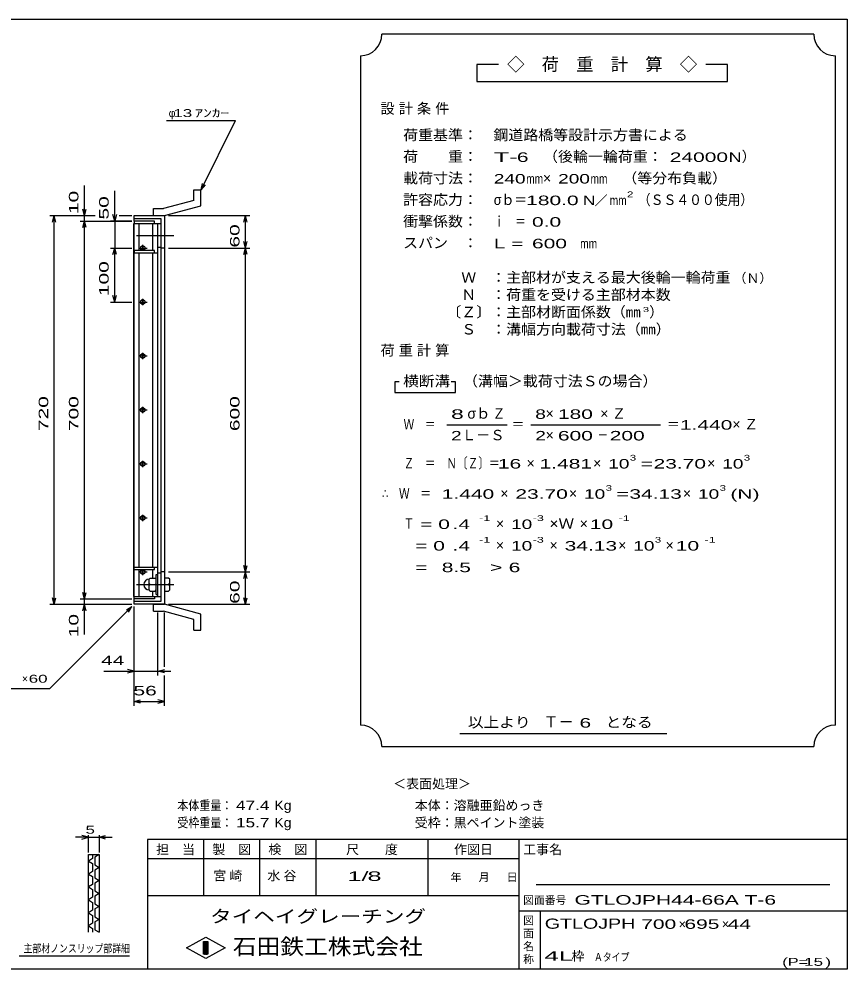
# Model space of a CAD drawing. Units: millimetres, scale not verified. Extents: x -1456 to 1385, y -1026 to 843.
# Drawn here: x -149 to 1385, y -917 to 843 of the extents above; entities that cross this region are included whole.
import ezdxf
from ezdxf.enums import TextEntityAlignment as Align

# ---------------------------------------------------------------- set-up
doc = ezdxf.new("R2010")
doc.units = ezdxf.units.MM
doc.header["$LTSCALE"] = 8
doc.linetypes.add('CHAIN', pattern=[18.5, 12, -1.5, 3.5, -1.5])
for name, color, linetype, lineweight in [('0_2', 150, 'Continuous', 25), ('16', 3, 'Continuous', 25), ('19', 6, 'Continuous', 25), ('22', 4, 'Continuous', 25), ('24', 2, 'Continuous', 25), ('32', 4, 'Continuous', 25)]:
    doc.layers.add(name, color=color, linetype=linetype, lineweight=lineweight)
doc.styles.add('ベクトル', font='')
doc.styles.get('ベクトル').set_extended_font_data('ベクトル')

msp = doc.modelspace()

# ---------------------------------------------------------------- linework, layer by layer
at = {"layer": '0_2'}
for p, q in [((-1383.2, 842.8), (1384.8, 842.8)), ((1384.8, 842.8), (1384.8, -917.2)), ((1384.8, -677.2), (88.8, -677.2)), ((88.8, -677.2), (88.8, -917.2)), ((192.8, -677.2), (192.8, -781.2)), ((296.8, -781.2), (296.8, -677.2)), ((400.8, -677.2), (400.8, -781.2)), ((608.8, -781.2), (608.8, -677.2)), ((776.8, -677.2), (776.8, -917.2)), ((776.8, -713.2), (88.8, -713.2)), ((1352.8, -761.2), (808.8, -761.2)), ((88.8, -781.2), (776.8, -781.2)), ((776.8, -809.2), (1384.8, -809.2)), ((816.8, -917.2), (816.8, -809.2)), ((160.8, -878), (196.8, -858)), ((196.8, -858), (232.8, -878)), ((196.8, -898), (160.8, -878)), ((192.8, -866), (200.8, -866)), ((192.8, -890), (192.8, -866)), ((192.8, -866), (194.4, -866)), ((194.4, -866), (194.4, -890)), ((196, -890), (196, -866)), ((196, -866), (197.6, -866)), ((232.8, -878), (196.8, -898)), ((197.6, -866), (197.6, -890)), ((199.2, -890), (199.2, -866)), ((199.2, -866), (200.8, -866)), ((200.8, -866), (200.8, -890)), ((200.8, -866), (200.8, -890)), ((200.8, -890), (192.8, -890)), ((194.4, -890), (196, -890)), ((197.6, -890), (199.2, -890)), ((1384.8, -917.2), (-1383.2, -917.2))]:
    msp.add_line(p, q, dxfattribs=at)
at = {"layer": '16'}
for p, q in [((63.3, -227), (63.3, 464)), ((63.3, 464), (64, 464)), ((102, 468.5), (64, 468.5)), ((64, 468.5), (64, 464)), ((64, 464), (102, 464)), ((64, -227), (64, 464)), ((64, 464), (108, 464)), ((73.5, 414), (73.5, 464)), ((98.5, 414), (98.5, 464)), ((102, 464), (102, 468.5)), ((108, -227), (108, 464)), ((108, 464), (114, 464)), ((114, 420), (114, 464)), ((80, 414), (80, 424.5)), ((64, 414), (64, 409.5)), ((102, 414), (64, 414)), ((64, 409.5), (108, 409.5)), ((72, 418.5), (88, 418.5)), ((73.5, -172.5), (73.5, 409.5)), ((78, 421.5), (82, 421.5)), ((78, 415.5), (82, 415.5)), ((98.5, -172.5), (98.5, 409.5)), ((102, 409.5), (102, 414)), ((108, 420), (114, 420)), ((72, 318.5), (88, 318.5)), ((78, 321.5), (82, 321.5)), ((80, 312.5), (80, 324.5)), ((78, 315.5), (82, 315.5)), ((72, 218.5), (88, 218.5)), ((78, 221.5), (82, 221.5)), ((78, 215.5), (82, 215.5)), ((80, 212.5), (80, 224.5)), ((80, 112.5), (80, 124.5)), ((72, 118.5), (88, 118.5)), ((78, 121.5), (82, 121.5)), ((78, 115.5), (82, 115.5)), ((72, 18.5), (88, 18.5)), ((78, 21.5), (82, 21.5)), ((80, 12.5), (80, 24.5)), ((78, 15.5), (82, 15.5)), ((72, -81.5), (88, -81.5)), ((78, -78.5), (82, -78.5)), ((78, -84.5), (82, -84.5)), ((80, -87.5), (80, -75.5)), ((64, -177), (64, -172.5)), ((64, -172.5), (108, -172.5)), ((102, -177), (102, -172.5)), ((64, -177), (102, -177)), ((72, -181.5), (88, -181.5)), ((73.5, -227), (73.5, -177)), ((78, -178.5), (82, -178.5)), ((78, -184.5), (82, -184.5)), ((80, -187.5), (80, -177)), ((94, -193), (92, -195)), ((94, -193), (103, -193)), ((98.5, -192), (98.5, -177)), ((105, -195), (103, -193)), ((105, -223.5), (105, -186.5)), ((105, -186.5), (108, -186.5)), ((108, -183), (114, -183)), ((108, -223.5), (108, -186.5)), ((114, -227), (114, -183)), ((92, -215), (92, -195)), ((94, -205), (92, -203)), ((94, -205), (92, -207)), ((94, -205), (103, -205)), ((103, -205), (105, -203)), ((105, -207), (103, -205)), ((63.3, -227), (64, -227)), ((64, -227), (102, -227)), ((64, -231.5), (64, -227)), ((64, -227), (108, -227)), ((94, -217), (92, -215)), ((94, -217), (103, -217)), ((98.5, -227), (98.5, -218)), ((102, -227), (102, -231.5)), ((103, -217), (105, -215)), ((105, -223.5), (108, -223.5)), ((108, -227), (114, -227)), ((102, -231.5), (64, -231.5))]:
    msp.add_line(p, q, dxfattribs=at)
at = {"layer": '16', "linetype": 'CHAIN'}
for p, q in [((68.4, 442), (137.4, 442)), ((68.4, -205), (137.4, -205))]:
    msp.add_line(p, q, dxfattribs=at)
at = {"layer": '16'}
for centre, radius, start, end in [((80, 418.5), 4, 46.6, 133.4), ((78, 418.5), 3, 90, 270), ((80, 418.5), 4, 226.6, 313.4), ((82, 418.5), 3, 270, 90), ((78, 318.5), 3, 90, 270), ((80, 318.5), 4, 46.6, 133.4), ((82, 318.5), 3, 270, 90), ((80, 318.5), 4, 226.6, 313.4), ((78, 218.5), 3, 90, 270), ((80, 218.5), 4, 46.6, 133.4), ((80, 218.5), 4, 226.6, 313.4), ((82, 218.5), 3, 270, 90), ((78, 118.5), 3, 90, 270), ((80, 118.5), 4, 46.6, 133.4), ((80, 118.5), 4, 226.6, 313.4), ((82, 118.5), 3, 270, 90), ((78, 18.5), 3, 90, 270), ((80, 18.5), 4, 46.6, 133.4), ((82, 18.5), 3, 270, 90), ((80, 18.5), 4, 226.6, 313.4), ((78, -81.5), 3, 90, 270), ((80, -81.5), 4, 46.6, 133.4), ((80, -81.5), 4, 226.6, 313.4), ((82, -81.5), 3, 270, 90), ((78, -181.5), 3, 90, 270), ((80, -181.5), 4, 46.6, 133.4), ((80, -181.5), 4, 226.6, 313.4), ((82, -181.5), 3, 270, 90), ((92, -205), 10, 90, 270)]:
    msp.add_arc(centre, radius, start, end, dxfattribs=at)
at = {"layer": '19'}
for p, q in [((174.6, 526.6), (187.6, 526.6)), ((174.6, 506.6), (174.6, 526.6)), ((187.6, 496.6), (187.6, 526.6)), ((174.6, 506.6), (118.3, 491.5)), ((120, 478.5), (187.6, 496.6)), ((64, 468.5), (64, 478.5)), ((64, 478.5), (120, 478.5)), ((100, 491.5), (118.3, 491.5)), ((100, 478.5), (100, 491.5)), ((100, 478.5), (120, 478.5)), ((120, 478.5), (120, -241.5)), ((114, 472.5), (64, 472.5)), ((114, -235.5), (114, 472.5)), ((120, 418.5), (114, 418.5)), ((120, -181.5), (114, -181.5)), ((128, -193), (120, -193)), ((120, -193), (120, -217)), ((130, -195), (128, -193)), ((120, -205), (128, -205)), ((130, -203), (128, -205)), ((128, -205), (130, -207)), ((130, -215), (130, -195)), ((120, -217), (128, -217)), ((128, -217), (130, -215)), ((64, -241.5), (64, -231.5)), ((64, -235.5), (114, -235.5)), ((120, -241.5), (64, -241.5)), ((100, -241.5), (120, -241.5)), ((100, -254.5), (100, -241.5)), ((187.6, -259.6), (120, -241.5)), ((100, -254.5), (118.3, -254.5)), ((174.6, -269.6), (118.3, -254.5)), ((187.6, -289.6), (187.6, -259.6)), ((174.6, -289.6), (174.6, -269.6)), ((174.6, -289.6), (187.6, -289.6))]:
    msp.add_line(p, q, dxfattribs=at)
at = {"layer": '22'}
for p, q in [((124, 654.5), (252, 654.5)), ((188, 526.5), (252, 654.5)), ((-28, 478.5), (-28, 534.5)), ((188, 526.5), (190.4, 538.2)), ((188, 526.5), (196, 535.3)), ((28, 468.5), (28, 524.5)), ((-92, 478.5), (-8, 478.5)), ((-87.2, 466.5), (-84, 478.5)), ((-80.8, 466.5), (-84, 478.5)), ((-84, -241.5), (-84, 478.5)), ((-36, 478.5), (-8, 478.5)), ((-28, 478.5), (-31.2, 490.5)), ((-28, 478.5), (-24.8, 490.5)), ((-28, 468.5), (-28, 478.5)), ((28, 468.5), (24.8, 480.5)), ((31.2, 480.5), (28, 468.5)), ((36, 478.5), (60, 478.5)), ((36, 478.5), (60, 478.5)), ((128, 478.5), (278.4, 478.5)), ((267.2, 466.5), (270.4, 478.5)), ((273.6, 466.5), (270.4, 478.5)), ((270.4, 418.5), (270.4, 478.5)), ((-36, 468.5), (60, 468.5)), ((-31.2, 456.5), (-28, 468.5)), ((-24.8, 456.5), (-28, 468.5)), ((-28, -231.5), (-28, 468.5)), ((60, 468.5), (20, 468.5)), ((28, 468.5), (28, 418.5)), ((270.4, 418.5), (267.2, 430.5)), ((270.4, 418.5), (273.6, 430.5)), ((20, 418.5), (60, 418.5)), ((24.8, 406.5), (28, 418.5)), ((31.2, 406.5), (28, 418.5)), ((28, 318.5), (28, 418.5)), ((128, 418.5), (278.4, 418.5)), ((267.2, 406.5), (270.4, 418.5)), ((273.6, 406.5), (270.4, 418.5)), ((270.4, -181.5), (270.4, 418.5)), ((20, 318.5), (60, 318.5)), ((28, 318.5), (24.8, 330.5)), ((28, 318.5), (31.2, 330.5)), ((270.4, -181.5), (267.2, -169.5)), ((270.4, -181.5), (273.6, -169.5)), ((128, -181.5), (278.4, -181.5)), ((267.2, -193.5), (270.4, -181.5)), ((273.6, -193.5), (270.4, -181.5)), ((270.4, -241.5), (270.4, -181.5)), ((-28, -231.5), (-31.2, -219.5)), ((-28, -231.5), (-24.8, -219.5)), ((-92, -241.5), (60, -241.5)), ((-92, -397.5), (60, -245.5)), ((-84, -241.5), (-87.2, -229.5)), ((-84, -241.5), (-80.8, -229.5)), ((-36, -231.5), (60, -231.5)), ((-36, -241.5), (60, -241.5)), ((-31.2, -253.5), (-28, -241.5)), ((-28, -241.5), (-28, -231.5)), ((-24.8, -253.5), (-28, -241.5)), ((-28, -297.5), (-28, -241.5)), ((49.6, -251.9), (60, -245.5)), ((53.6, -255.9), (60, -245.5)), ((64, -373.5), (64, -245.5)), ((64, -429.5), (64, -245.5)), ((128, -241.5), (278.4, -241.5)), ((270.4, -241.5), (267.2, -229.5)), ((270.4, -241.5), (273.6, -229.5)), ((108, -373.5), (108, -256.9)), ((120, -357.5), (120, -256.9)), ((8, -365.5), (64, -365.5)), ((64, -365.5), (52, -362.3)), ((52, -368.7), (64, -365.5)), ((64, -365.5), (108, -365.5)), ((108, -365.5), (120, -362.3)), ((120, -368.7), (108, -365.5)), ((108, -365.5), (132, -365.5)), ((120, -429.5), (120, -373.5)), ((-252, -397.5), (-92, -397.5)), ((64, -421.5), (76, -418.3)), ((76, -424.7), (64, -421.5)), ((64, -421.5), (120, -421.5)), ((120, -421.5), (108, -418.3)), ((108, -424.7), (120, -421.5))]:
    msp.add_line(p, q, dxfattribs=at)
at = {"layer": '24', "color": 4}
for p, q in [((1323.2, 814.8), (523.2, 814.8)), ((483.2, 774.8), (483.2, -465.2)), ((1363.2, -465.2), (1363.2, 774.8)), ((739.2, 758.8), (699.2, 758.8)), ((699.2, 758.8), (699.2, 726.8)), ((1163.2, 758.8), (1123.2, 758.8)), ((1163.2, 726.8), (1163.2, 758.8)), ((699.2, 726.8), (1163.2, 726.8)), ((555.2, 170.8), (547.2, 170.8)), ((547.2, 170.8), (547.2, 150.8)), ((659.2, 170.8), (651.2, 170.8)), ((659.2, 150.8), (659.2, 170.8)), ((547.2, 150.8), (659.2, 150.8)), ((643.2, 90.8), (755.2, 90.8)), ((799.2, 90.8), (1039.2, 90.8)), ((667.2, -481.2), (1051.2, -481.2)), ((523.2, -505.2), (1323.2, -505.2))]:
    msp.add_line(p, q, dxfattribs=at)
for centre, start, end in [((483.2, 814.8), 270, 0), ((1363.2, 814.8), 180, 270), ((483.2, -505.2), 0, 90), ((1363.2, -505.2), 90, 180)]:
    msp.add_arc(centre, 40, start, end, dxfattribs=at)
at = {"layer": '32'}
for p, q in [((-20.8, -673.2), (-44.8, -673.2)), ((-20.8, -673.2), (-32.8, -670)), ((-32.8, -676.4), (-20.8, -673.2)), ((-20.8, -701.2), (-20.8, -669.2)), ((-20.8, -673.2), (-0.8, -673.2)), ((-0.8, -669.2), (-0.8, -701.2)), ((-0.8, -673.2), (11.2, -670)), ((11.2, -676.4), (-0.8, -673.2)), ((-0.8, -673.2), (23.2, -673.2)), ((-20.8, -705.2), (-0.8, -705.2)), ((-20.8, -849.2), (-20.8, -705.2)), ((-12.8, -712.4), (-20.8, -717.2)), ((-20.8, -717.2), (-12.8, -722)), ((-12.8, -705.2), (-12.8, -712.4)), ((-0.8, -705.2), (-8.8, -710)), ((-8.8, -710), (-8.8, -724.4)), ((-0.8, -705.2), (-0.8, -849.2)), ((-12.8, -736.4), (-20.8, -741.2)), ((-12.8, -722), (-12.8, -736.4)), ((-8.8, -724.4), (-0.8, -729.2)), ((-0.8, -729.2), (-8.8, -734)), ((-8.8, -734), (-8.8, -748.4)), ((-20.8, -741.2), (-12.8, -746)), ((-12.8, -746), (-12.8, -760.4)), ((-8.8, -748.4), (-0.8, -753.2)), ((-0.8, -753.2), (-8.8, -758)), ((-12.8, -760.4), (-20.8, -765.2)), ((-20.8, -765.2), (-12.8, -770)), ((-12.8, -770), (-12.8, -784.4)), ((-8.8, -758), (-8.8, -772.4)), ((-8.8, -772.4), (-0.8, -777.2)), ((-12.8, -784.4), (-20.8, -789.2)), ((-20.8, -789.2), (-12.8, -794)), ((-0.8, -777.2), (-8.8, -782)), ((-8.8, -782), (-8.8, -796.4)), ((-12.8, -808.4), (-20.8, -813.2)), ((-12.8, -794), (-12.8, -808.4)), ((-8.8, -796.4), (-0.8, -801.2)), ((-0.8, -801.2), (-8.8, -806)), ((-8.8, -806), (-8.8, -820.4)), ((-20.8, -813.2), (-12.8, -818)), ((-12.8, -818), (-12.8, -832.4)), ((-8.8, -820.4), (-0.8, -825.2)), ((-0.8, -825.2), (-8.8, -830)), ((-12.8, -832.4), (-20.8, -837.2)), ((-20.8, -837.2), (-12.8, -842)), ((-12.8, -842), (-12.8, -849.2)), ((-8.8, -830), (-8.8, -844.4)), ((-8.8, -844.4), (-0.8, -849.2)), ((55.2, -893.2), (-148.8, -893.2))]:
    msp.add_line(p, q, dxfattribs=at)

# ---------------------------------------------------------------- texts
at = {"layer": '0_2', "style": 'ベクトル'}
for s, height, p in [('担\u3000当', 17.6, (104.8, -695.6)), ('製\u3000図', 17.6, (208.8, -695.6)), ('検\u3000図', 17.6, (312.8, -695.6)), ('尺\u3000\u3000度', 17.6, (456.8, -695.6)), ('作図日', 17.6, (656.8, -695.6)), ('工事名', 17.6, (784.8, -695.6)), ('年', 14.7, (650.4, -747.2)), ('月', 14.7, (702.4, -747.2)), ('日', 14.7, (754.4, -747.2)), ('図面番号', 14.66, (784.8, -789.6)), ('図', 14.7, (784.8, -827.2)), ('面', 14.7, (784.8, -851.2)), ('名', 14.7, (784.8, -875.2)), ('称', 14.7, (784.8, -899.2))]:
    msp.add_text(s, height=height, dxfattribs=at).set_placement(p, align=Align.MIDDLE_LEFT)
at = {"layer": '0_2', "color": 222, "style": 'ベクトル'}
for s, height, width, p in [('タイヘイグレーチング', 23.46, 1.25, (204.8, -819.6)), ('石田鉄工株式会社', 29.33, 1.1, (246.8, -875.6))]:
    msp.add_text(s, height=height, dxfattribs=dict(at, width=width)).set_placement(p, align=Align.MIDDLE_LEFT)
at = {"layer": '22', "color": 2, "style": 'ベクトル'}
for s, height, p in [('φ', 14.7, (128, 668.5)), ('×', 14.7, (-144, -379.5)), ('＜表面処理＞', 17.6, (544, -574)), ('本体：', 17.6, (584, -614)), ('溶融亜鉛めっき', 17.6, (656, -614)), ('受枠：', 17.6, (584, -646)), ('黒ペイント塗装', 17.6, (656, -646)), ('×', 17.6, (1072.8, -834)), ('×', 17.6, (1152.8, -834)), ('枠', 17.6, (874.4, -893.2))]:
    msp.add_text(s, height=height, dxfattribs=at).set_placement(p, align=Align.MIDDLE_LEFT)
for s, height, width, p in [(' 13 ', 14.66, 1.6, (128, 668.5)), ('ｱﾝｶｰ', 14.66, 1.6, (176, 668.5)), (' 44 ', 17.6, 1.65, (-8, -345.5)), (' 60 ', 14.66, 1.6, (-140, -379.5)), (' 56 ', 17.6, 1.65, (52, -401.5)), ('本体重量：', 17.6, 0.85, (144, -614)), (' 47.4', 17.6, 1.35, (244, -614)), ('Kg', 17.6, 1.1, (324, -614)), ('受枠重量：', 17.6, 0.85, (144, -646)), (' 15.7', 17.6, 1.35, (244, -646)), ('Kg', 17.6, 1.1, (324, -646)), ('1/', 17.6, 2, (459.2, -745.2)), (' 8 ', 17.6, 2, (483.2, -745.2)), ('GTLOJPH44-66A T-6               ', 17.6, 1.65, (880, -789.2)), ('GTLOJPH', 18.77, 1.45, (824.8, -833.2)), (' 700 ', 17.6, 1.65, (992.8, -834)), (' 695 ', 17.6, 1.65, (1072.8, -834)), (' 44 ', 17.6, 1.65, (1152.8, -834)), ('4L', 17.6, 2.05, (824, -893.2)), ('Ａタイプ', 14.66, 0.8, (916, -895.2)), ('(P=', 14.66, 1.55, (1264.8, -904)), (' 15 ', 14.66, 1.6, (1296.8, -904)), (')', 14.7, 1.6, (1344.8, -904))]:
    msp.add_text(s, height=height, dxfattribs=dict(at, width=width)).set_placement(p, align=Align.MIDDLE_LEFT)
at = {"layer": '22', "color": 2, "style": 'ベクトル', "width": 1.65}
for s, p in [(' 10 ', (-48, 470.5)), (' 50 ', (8, 460.5)), (' 60 ', (250.4, 408.5)), (' 100 ', (8, 318.5)), (' 720 ', (-104, 68.5)), (' 700 ', (-48, 68.5)), (' 600 ', (250.4, 68.5)), (' 60 ', (250.4, -251.5)), (' 10 ', (-48, -313.5))]:
    msp.add_text(s, height=17.6, rotation=90, dxfattribs=at).set_placement(p, align=Align.MIDDLE_LEFT)
at = {"layer": '22', "color": 2, "char_height": 17.6, "attachment_point": 4, "style": 'ベクトル'}
for s, insert in [('\\T1.25;宮崎\u3000', (210.8, -745.2)), ('\\T1.25;水谷\u3000', (310.8, -745.2))]:
    msp.add_mtext(s, dxfattribs=dict(at, insert=insert))
at = {"layer": '24', "style": 'ベクトル'}
for s, height, p in [('◇\u3000荷\u3000重\u3000計\u3000算\u3000◇', 23.46, (755.2, 758.8)), ('）', 19.4, (1189.6, 588)), ('×', 19.4, (821.6, 548)), ('／', 17.6, (917.2, 506.8)), ('（Ｎ）', 17.6, (1174.4, 362.8)), ('）', 19.4, (1018.4, 300)), ('σｂ', 19.35, (681.6, 112)), ('×', 19.4, (826.4, 112)), ('Ｌ－Ｓ', 19.35, (671.2, 72)), ('×', 19.4, (826.4, 72)), ('×', 19.4, (791.2, 20)), ('×', 19.4, (914.4, 20)), ('×', 19.4, (1125.6, 20)), ('×', 19.4, (742.4, -36)), ('×', 19.4, (869.6, -36)), ('×', 19.4, (1080.8, -36)), ('×', 19.4, (734.4, -92)), ('×', 19.4, (889.6, -92)), ('×', 19.4, (734.4, -132)), ('×', 19.4, (833.6, -132)), ('×', 19.4, (960.8, -132)), ('×', 19.4, (1048.8, -132)), ('Ｔ－', 20.53, (822.4, -459.2))]:
    msp.add_text(s, height=height, dxfattribs=at).set_placement(p, align=Align.MIDDLE_LEFT)
for s, height, width, p in [('荷重基準：\u3000', 19.35, 1.05, (562.4, 628)), ('鋼道路橋等設計示方書による', 19.35, 1.05, (729.6, 628)), ('荷\u3000\u3000重：\u3000', 19.35, 1.05, (562.4, 588)), ('（後輪一輪荷重：', 19.35, 1.05, (821.6, 588)), ('T-', 17.6, 2, (730.4, 586.8)), (' 6 ', 17.6, 1.65, (762.4, 586.8)), (' 24000', 17.6, 1.65, (1045.6, 586.8)), ('N', 17.6, 1.4, (1165.6, 586.8)), ('載荷寸法：\u3000', 19.35, 1.05, (562.4, 548)), ('240', 17.6, 1.5, (730.4, 546.8)), ('mm', 17.6, 0.8, (790.4, 546.8)), ('200', 17.6, 1.5, (849.6, 546.8)), ('mm', 17.6, 0.8, (909.6, 546.8)), ('\u3000（等分布負載）', 19.35, 1.05, (940.8, 548)), ('許容応力：\u3000', 19.35, 1.05, (562.4, 508)), ('σｂ＝', 19.35, 0.9, (730.4, 508)), ('180.0', 17.6, 1.65, (790.4, 506.8)), ('N', 17.6, 1.4, (895.2, 506.8)), ('mm', 17.6, 0.8, (945.2, 506.8)), ('2', 10.6, 1.5, (977.2, 518)), ('（ＳＳ４００使用）', 19.35, 0.9, (997.2, 508)), ('衝撃係数：\u3000', 19.35, 1.05, (562.4, 468)), ('ｉ\u3000＝', 19.35, 0.75, (730.4, 468)), (' 0.0', 17.6, 1.65, (790.4, 466.8)), ('スパン\u3000：\u3000', 19.35, 1.05, (562.4, 428)), ('L =', 17.6, 1.65, (730.4, 426.8)), (' 600 ', 17.6, 1.65, (790.4, 426.8)), ('mm', 17.6, 0.8, (890.4, 426.8)), ('\u3000Ｗ\u3000：主部材が支える最大後輪一輪荷重', 19.35, 1.05, (642.4, 364)), ('\u3000Ｎ\u3000：荷重を受ける主部材本数', 19.35, 1.05, (642.4, 332)), ('〔Ｚ〕：主部材断面係数（㎜', 19.35, 1.05, (642.4, 300)), ('3', 8.8, 1.8, (1006.4, 304.8)), ('\u3000Ｓ\u3000：溝幅方向載荷寸法（㎜）', 19.35, 1.05, (642.4, 268)), ('横断溝', 19.35, 1.1, (562.4, 172)), ('\u3000（溝幅＞載荷寸法Ｓの場合）', 19.35, 1.05, (645.6, 172)), ('8', 17.6, 1.8, (651.2, 110.8)), ('Ｚ', 19.4, 0.9, (728, 112)), ('8', 17.6, 1.5, (807.2, 110.8)), (' 180 ', 17.6, 1.65, (838.4, 110.8)), ('Ｗ\u3000＝', 19.35, 0.75, (563.2, 92)), ('＝', 19.4, 0.9, (763.2, 92)), ('＝', 19.4, 0.9, (1051.2, 92)), ('1.440', 17.6, 1.65, (1075.2, 90.8)), ('2', 17.6, 1.5, (651.2, 70.8)), ('2', 17.6, 1.5, (807.2, 70.8)), (' 600 ', 17.6, 1.65, (838.4, 70.8)), ('－', 19.4, 0.75, (922.4, 72)), (' 200 ', 17.6, 1.65, (934.4, 70.8)), ('3', 10.6, 1.5, (982.4, 30)), ('3', 10.6, 1.5, (1193.6, 30)), ('Ｚ\u3000＝\u3000Ｎ〔Ｚ〕＝', 19.35, 0.75, (563.2, 20)), (' 16 ', 17.6, 1.65, (727.2, 18.8)), ('1.481', 17.6, 1.65, (815.2, 18.8)), ('10', 17.6, 1.5, (942.4, 18.8)), ('=', 17.6, 1.7, (1002.4, 18.8)), ('23.70', 17.6, 1.65, (1026.4, 18.8)), ('10', 17.6, 1.5, (1153.6, 18.8)), ('∴\u3000Ｗ\u3000＝', 19.35, 0.75, (523.2, -36)), (' 1.440', 17.6, 1.65, (623.2, -37.2)), ('23.70', 17.6, 1.65, (770.4, -37.2)), ('10', 17.6, 1.5, (897.6, -37.2)), ('3', 10.6, 1.5, (937.6, -26)), ('=', 17.6, 1.7, (957.6, -37.2)), ('34.13', 17.6, 1.65, (981.6, -37.2)), ('10', 17.6, 1.5, (1108.8, -37.2)), ('3', 10.6, 1.5, (1148.8, -26)), ('(N)', 17.6, 1.65, (1168.8, -37.2)), ('Ｔ', 19.4, 0.75, (563.2, -92)), (' = 0', 17.6, 1.65, (583.2, -93.2)), (' .4 ', 17.6, 1.65, (643.2, -93.2)), ('-1', 10.56, 1.65, (703.2, -82)), ('10', 17.6, 1.5, (762.4, -93.2)), ('-3', 10.56, 1.65, (802.4, -82)), ('×Ｗ', 19.35, 1.1, (833.6, -92)), (' 10 ', 17.6, 1.65, (897.6, -93.2)), ('-1', 10.56, 1.65, (961.6, -82)), ('-1', 10.56, 1.65, (703.2, -122)), ('-3', 10.56, 1.65, (802.4, -122)), ('3', 10.6, 1.5, (1028.8, -122)), ('-1', 10.56, 1.65, (1120.8, -122)), ('  = 0', 17.6, 1.65, (563.2, -133.2)), (' .4 ', 17.6, 1.65, (643.2, -133.2)), ('10', 17.6, 1.5, (762.4, -133.2)), ('34.13', 17.6, 1.65, (861.6, -133.2)), ('10', 17.6, 1.5, (988.8, -133.2)), (' 10 ', 17.6, 1.65, (1056.8, -133.2)), ('  =', 17.6, 1.65, (563.2, -173.2)), (' 8.5', 17.6, 1.65, (623.2, -173.2)), ('>', 17.6, 1.7, (723.2, -173.2)), (' 6 ', 17.6, 1.65, (747.2, -173.2)), ('以上より\u3000', 19.35, 1.1, (682.4, -460)), (' 6 ', 17.6, 1.65, (878.4, -461.2)), ('となる', 19.35, 1.1, (937.6, -460))]:
    msp.add_text(s, height=height, dxfattribs=dict(at, width=width)).set_placement(p, align=Align.MIDDLE_LEFT)
at = {"layer": '24', "char_height": 19.35, "attachment_point": 4, "style": 'ベクトル'}
for s, insert in [('\\T1.28;設計条件', (520.4, 676)), ('\\T1.28;荷重計算', (520.4, 228)), ('\\T1.42;×Ｚ', (927.6, 112)), ('\\T1.42;×Ｚ', (1172.4, 92))]:
    msp.add_mtext(s, dxfattribs=dict(at, insert=insert))
at = {"layer": '32', "color": 2, "style": 'ベクトル'}
for s, width, p in [(' 5 ', 1.6, (-34.8, -659.2)), ('主部材ノンスリップ部詳細', 0.8, (-140.8, -879.2))]:
    msp.add_text(s, height=14.66, dxfattribs=dict(at, width=width)).set_placement(p, align=Align.MIDDLE_LEFT)

doc.saveas('drawing.dxf')
